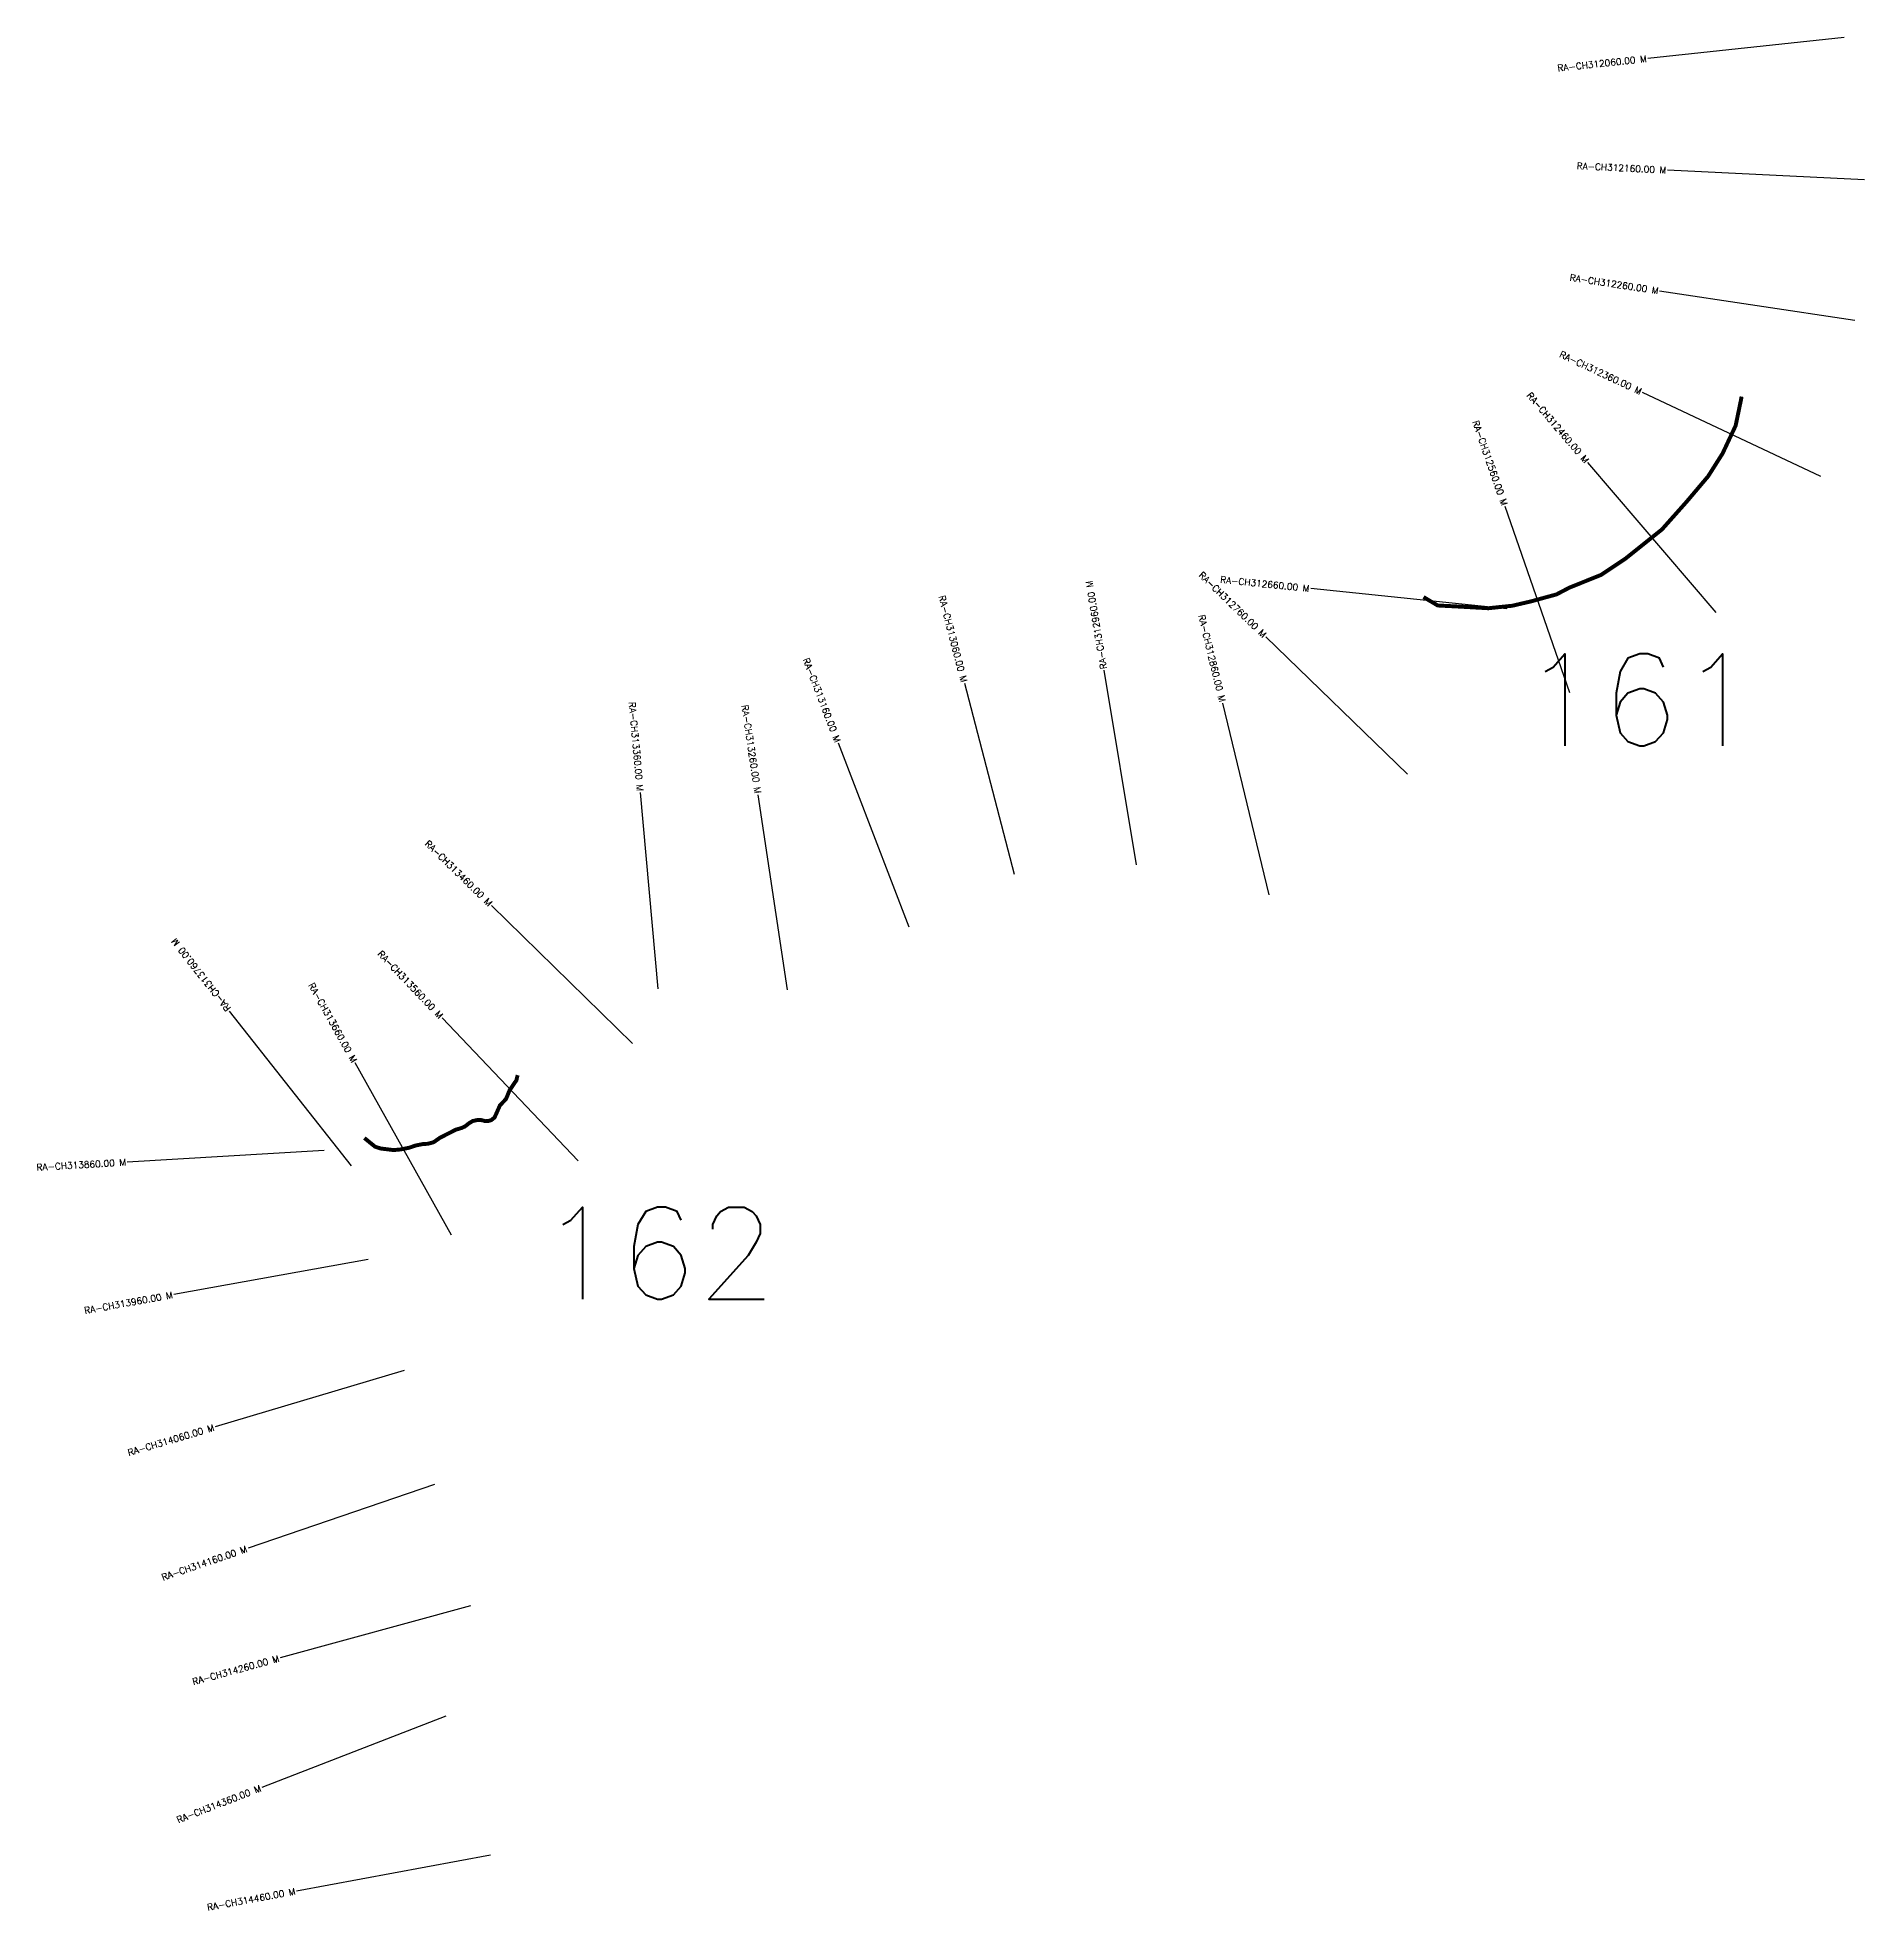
# Model space of a CAD drawing. Header units: metres. Extents: x 285237 to 290910, y 2005434 to 2009253.
# Drawn here: x 285237 to 286627, y 2005434 to 2006859 of the extents above; entities that cross this region are included whole.
import ezdxf
from ezdxf.enums import TextEntityAlignment as Align

# ---------------------------------------------------------------- set-up
doc = ezdxf.new("R2010")
doc.units = ezdxf.units.M
doc.header["$MEASUREMENT"] = 0
for name, color, linetype in [('CS', 134, 'Continuous'), ('CSMark', 6, 'Continuous'), ('NATURALLY PROTECTED', 3, 'Continuous')]:
    doc.layers.add(name, color=color, linetype=linetype)
doc.styles.get("Standard").update_dxf_attribs({"font": 'simplex.shx'})

msp = doc.modelspace()

# ---------------------------------------------------------------- linework, layer by layer
at = {"layer": 'CS'}
for p, q in [((286611, 2006858.7), (286461.8, 2006842.7)), ((286626.5, 2006750.5), (286476.7, 2006757.7)), ((286619.1, 2006643.4), (286470.7, 2006665.8)), ((286593.3, 2006524.8), (286457.6, 2006588.7)), ((286513.6, 2006421.3), (286416, 2006535.3)), ((286402.5, 2006360.2), (286353.2, 2006501.9)), ((286354.5, 2006424.1), (286205.3, 2006439.4)), ((286278.8, 2006298.4), (286171.1, 2006402.8)), ((286072.9, 2006229.3), (286048.1, 2006377.3)), ((285979.9, 2006222), (285942.1, 2006367.2)), ((286173.8, 2006206.5), (286138.5, 2006352.3)), ((285899.9, 2006181.9), (285846, 2006321.9)), ((285709, 2006135), (285695.4, 2006284.4)), ((285807.3, 2006134.1), (285785, 2006282.5)), ((285689.5, 2006093.5), (285582.2, 2006198.4)), ((285475.6, 2006000.2), (285382.9, 2006118.1)), ((285648.1, 2006004.2), (285544.6, 2006112.8)), ((285551.8, 2005947.7), (285478.6, 2006078.7)), ((285454.9, 2006011.9), (285305.2, 2006003.2)), ((285488.3, 2005929), (285340.6, 2005902.4)), ((285515.8, 2005844.5), (285372, 2005801.7)), ((285538.9, 2005758), (285397, 2005709.4)), ((285566.1, 2005665.7), (285421.5, 2005626)), ((285547.4, 2005581.6), (285407.5, 2005527.5)), ((285581.5, 2005475.8), (285434, 2005448.6))]:
    msp.add_line(p, q, dxfattribs=at)
at = {"layer": 'NATURALLY PROTECTED', "const_width": 3, "flags": 128}
for points in [[(286533, 2006585.5), (286532.6, 2006583.2), (286528.5, 2006563.4), (286518.6, 2006542.3), (286507.6, 2006524.9), (286491.1, 2006505.4), (286472.5, 2006484.5), (286444.5, 2006462.1), (286426.2, 2006449.9), (286401.9, 2006440.1), (286392.2, 2006435), (286383.3, 2006432.6), (286373.2, 2006429.8), (286358.6, 2006426.4), (286340.4, 2006424.5), (286319.4, 2006425.7), (286301.9, 2006426.6), (286291.1, 2006433)], [(285602.1, 2006069.3), (285601.8, 2006068.3), (285601.1, 2006065.3), (285599.3, 2006062.8), (285597.2, 2006059.6), (285596, 2006057.9), (285593.2, 2006051.1), (285588.6, 2006046.3), (285586, 2006040.4), (285584.5, 2006037.1), (285582, 2006035.1), (285579.7, 2006034.4), (285577.5, 2006034.3), (285575.8, 2006034.8), (285574.5, 2006035.1), (285571.5, 2006035.2), (285567.9, 2006034.4), (285565.1, 2006032.7), (285562, 2006030.3), (285559.7, 2006029.2), (285555, 2006027.8), (285550.5, 2006025.5), (285542.9, 2006021.6), (285538.2, 2006018.3), (285533.8, 2006017.1), (285530.1, 2006016.9), (285524.5, 2006015.8), (285519.6, 2006014.1), (285513.2, 2006012.8), (285507.7, 2006012.3), (285503.7, 2006012.8), (285497.9, 2006013.5), (285493.6, 2006014.9), (285489.3, 2006018.4), (285485.5, 2006021.5)]]:
    msp.add_lwpolyline(points, dxfattribs=at)

# ---------------------------------------------------------------- texts
at = {"char_height": 70, "attachment_point": 1}
for s, insert in [('161', (286365.6, 2006389.8)), ('162', (285618.5, 2005968.9))]:
    msp.add_mtext_dynamic_manual_height_columns(s, width=95.172, gutter_width=1, heights=[0], dxfattribs=dict(at, insert=insert))
at = {"layer": 'CSMark'}
for s, rotation, p in [('RA-CH312060.00 M', 6.1227, (286460.8, 2006842.6)), ('RA-CH312160.00 M', 357.2232, (286475.7, 2006757.8)), ('RA-CH312260.00 M', 351.3997, (286469.8, 2006666)), ('RA-CH312360.00 M', 334.7966, (286456.7, 2006589.1)), ('RA-CH312460.00 M', 310.57, (286415.4, 2006536)), ('RA-CH312560.00 M', 289.1748, (286352.9, 2006502.8)), ('RA-CH312760.00 M', 315.9063, (286170.4, 2006403.5)), ('RA-CH312660.00 M', 354.1639, (286204.3, 2006439.5)), ('RA-CH313060.00 M', 284.5999, (285941.8, 2006368.2)), ('RA-CH312860.00 M', 283.6175, (286138.2, 2006353.3)), ('RA-CH313160.00 M', 291.071, (285845.7, 2006322.8)), ('RA-CH313360.00 M', 275.2179, (285695.3, 2006285.4)), ('RA-CH313260.00 M', 278.5422, (285784.9, 2006283.5)), ('RA-CH313460.00 M', 315.6472, (285581.5, 2006199.1)), ('RA-CH313560.00 M', 313.6009, (285544, 2006113.5)), ('RA-CH313660.00 M', 299.205, (285478.1, 2006079.5)), ('RA-CH313860.00 M', 3.3289, (285304.2, 2006003.1)), ('RA-CH313960.00 M', 10.221, (285339.6, 2005902.2)), ('RA-CH314060.00 M', 16.5665, (285371, 2005801.4)), ('RA-CH314160.00 M', 18.8977, (285396, 2005709.1)), ('RA-CH314260.00 M', 15.3479, (285420.5, 2005625.7)), ('RA-CH314360.00 M', 21.1769, (285406.6, 2005527.1)), ('RA-CH314460.00 M', 10.4432, (285433, 2005448.5))]:
    msp.add_text(s, height=5, rotation=rotation, dxfattribs=at).set_placement(p, align=Align.MIDDLE_RIGHT)
for s, rotation, p in [('RA-CH312960.00 M', 99.5492, (286047.9, 2006378.2)), ('RA-CH313760.00 M', 128.172, (285382.3, 2006118.9))]:
    msp.add_text(s, height=5, rotation=rotation, dxfattribs=at).set_placement(p, align=Align.MIDDLE_LEFT)

doc.saveas('drawing.dxf')
